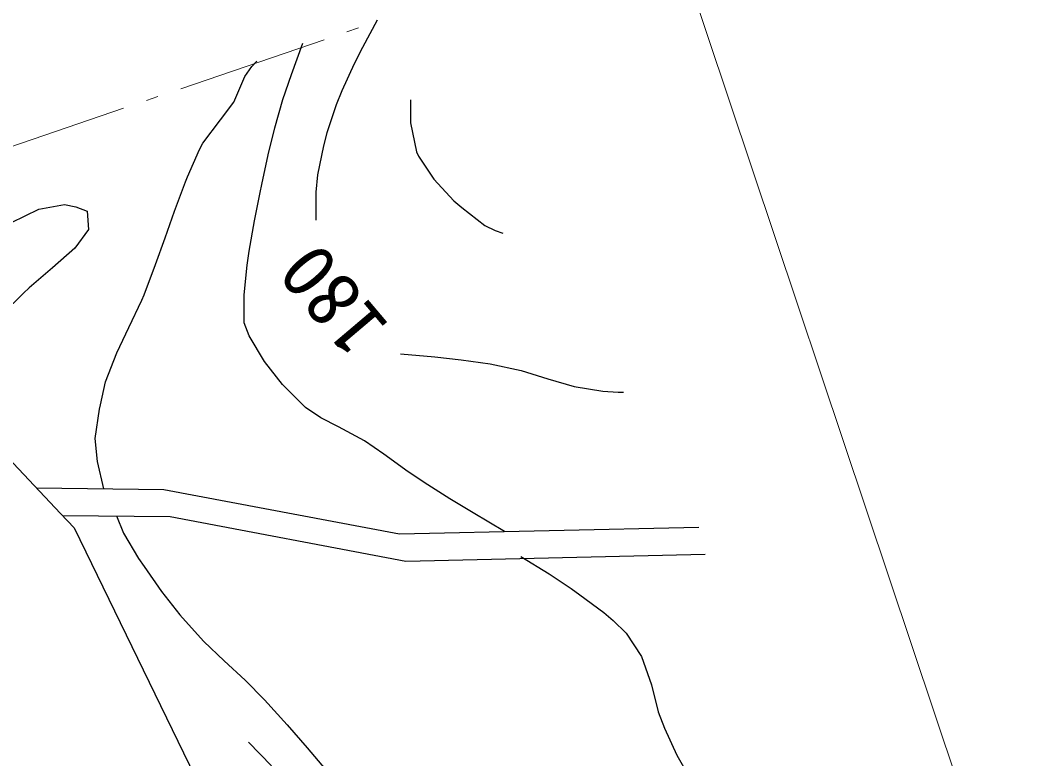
# Model space of a CAD drawing. Units: millimetres, scale not verified. Extents: x 40000 to 680000, y 20000 to 380000.
# Drawn here: x 208576 to 241820, y 314513 to 338895 of the extents above; entities that cross this region are included whole.
import ezdxf
from ezdxf.enums import TextEntityAlignment as Align

# ---------------------------------------------------------------- set-up
doc = ezdxf.new("R2010")
doc.units = ezdxf.units.MM
doc.header["$LTSCALE"] = 1000
for name, color, linetype, lineweight in [('M-BGD', 7, 'Continuous', 25), ('M-BGD-HTXT', 7, 'Continuous', 13), ('M-STR-HTXT', 7, 'Continuous', 13)]:
    doc.layers.add(name, color=color, linetype=linetype, lineweight=lineweight)
doc.styles.add('ＭＳ ゴシック', font='')
doc.styles.get('ＭＳ ゴシック').set_extended_font_data('MS Gothic')

msp = doc.modelspace()

# ---------------------------------------------------------------- linework, layer by layer
at = {"layer": 'M-BGD'}
for p, q in [((206466, 326257), (209911, 322615)), ((209117, 323455), (213324, 323406)), ((213324, 323406), (221103, 321937)), ((209911, 322615), (210366, 322140)), ((209974, 322550), (213534, 322508)), ((213534, 322508), (221313, 321039)), ((210366, 322140), (214360, 313916)), ((221103, 321937), (230985, 322165)), ((221313, 321039), (231195, 321268)), ((216874, 314286), (216121, 315065))]:
    msp.add_line(p, q, dxfattribs=at)
for points in [[(220371, 338893), (219878, 337996), (219609, 337453), (219200, 336563), (219017, 336099), (218701, 335173), (218593, 334744), (218394, 333784), (218339, 333220), (218339, 332289)], [(224571, 322017), (223538, 322628), (222764, 323093), (222034, 323557), (221387, 323991), (220584, 324568), (219948, 325007), (219086, 325468), (218509, 325769), (218001, 326108), (217301, 326800), (217239, 326870), (216646, 327632), (216138, 328479), (215969, 328902), (215969, 329833), (216069, 330808), (216138, 331273), (216313, 332267), (216506, 333208), (216561, 333474), (216767, 334449), (216985, 335337), (217253, 336279), (217536, 337103), (217916, 338131)], [(211343, 323429), (211134, 324324), (211058, 325092), (211202, 326057), (211227, 326193), (211397, 326955), (211770, 327918), (212170, 328745), (212592, 329653), (212667, 329833), (213049, 330828), (213362, 331712), (213670, 332588), (214037, 333558), (214106, 333728), (214504, 334623), (214614, 334829), (215189, 335608), (215630, 336183), (215999, 337040), (216223, 337369), (216392, 337538)], [(221472, 336268), (221472, 335506), (221660, 334552), (221726, 334405), (222234, 333643), (222903, 332933), (223165, 332712), (223924, 332113), (224266, 331950), (224520, 331865)], [(208289, 332221), (209194, 332652), (210042, 332812), (210420, 332737), (210790, 332587), (210838, 331988), (210379, 331366), (209646, 330722), (208873, 330061), (208690, 329882), (207987, 329189), (207317, 328616), (206486, 327971)], [(221133, 327886), (222275, 327786), (223137, 327686), (224097, 327547), (225117, 327328), (226005, 327059), (226869, 326808), (227821, 326644), (228330, 326616), (228499, 326616)], [(211758, 322529), (211989, 321959), (212487, 321124), (212667, 320859), (213241, 320035), (213850, 319270), (213937, 319165), (214644, 318387), (215315, 317748), (216002, 317111), (216646, 316456), (217391, 315636), (218054, 314879), (218664, 314161)], [(225113, 321197), (226045, 320621), (226775, 320133), (227060, 319927), (227846, 319345), (228161, 319081), (228584, 318657), (229092, 317895), (229425, 316958), (229650, 316070), (229854, 315525), (230259, 314633), (230531, 314170)]]:
    msp.add_lwpolyline(points, dxfattribs=at)
at = {"layer": 'M-BGD-HTXT'}
for p, q in [((219370, 338509), (219748, 338638)), ((213882, 336633), (218613, 338250)), ((212746, 336245), (213125, 336374)), ((207258, 334368), (211989, 335986))]:
    msp.add_line(p, q, dxfattribs=at)
at = {"layer": 'M-STR-HTXT'}
msp.add_lwpolyline([(87541, 233286), (222632, 255122), (248581, 286750), (230496, 340727)], dxfattribs=at)

# ---------------------------------------------------------------- texts
at = {"layer": 'M-BGD', "style": 'ＭＳ ゴシック'}
msp.add_text('180', height=1833, rotation=130.24, dxfattribs=at).set_placement((220010, 330590), align=Align.BOTTOM_CENTER)

doc.saveas('drawing.dxf')
